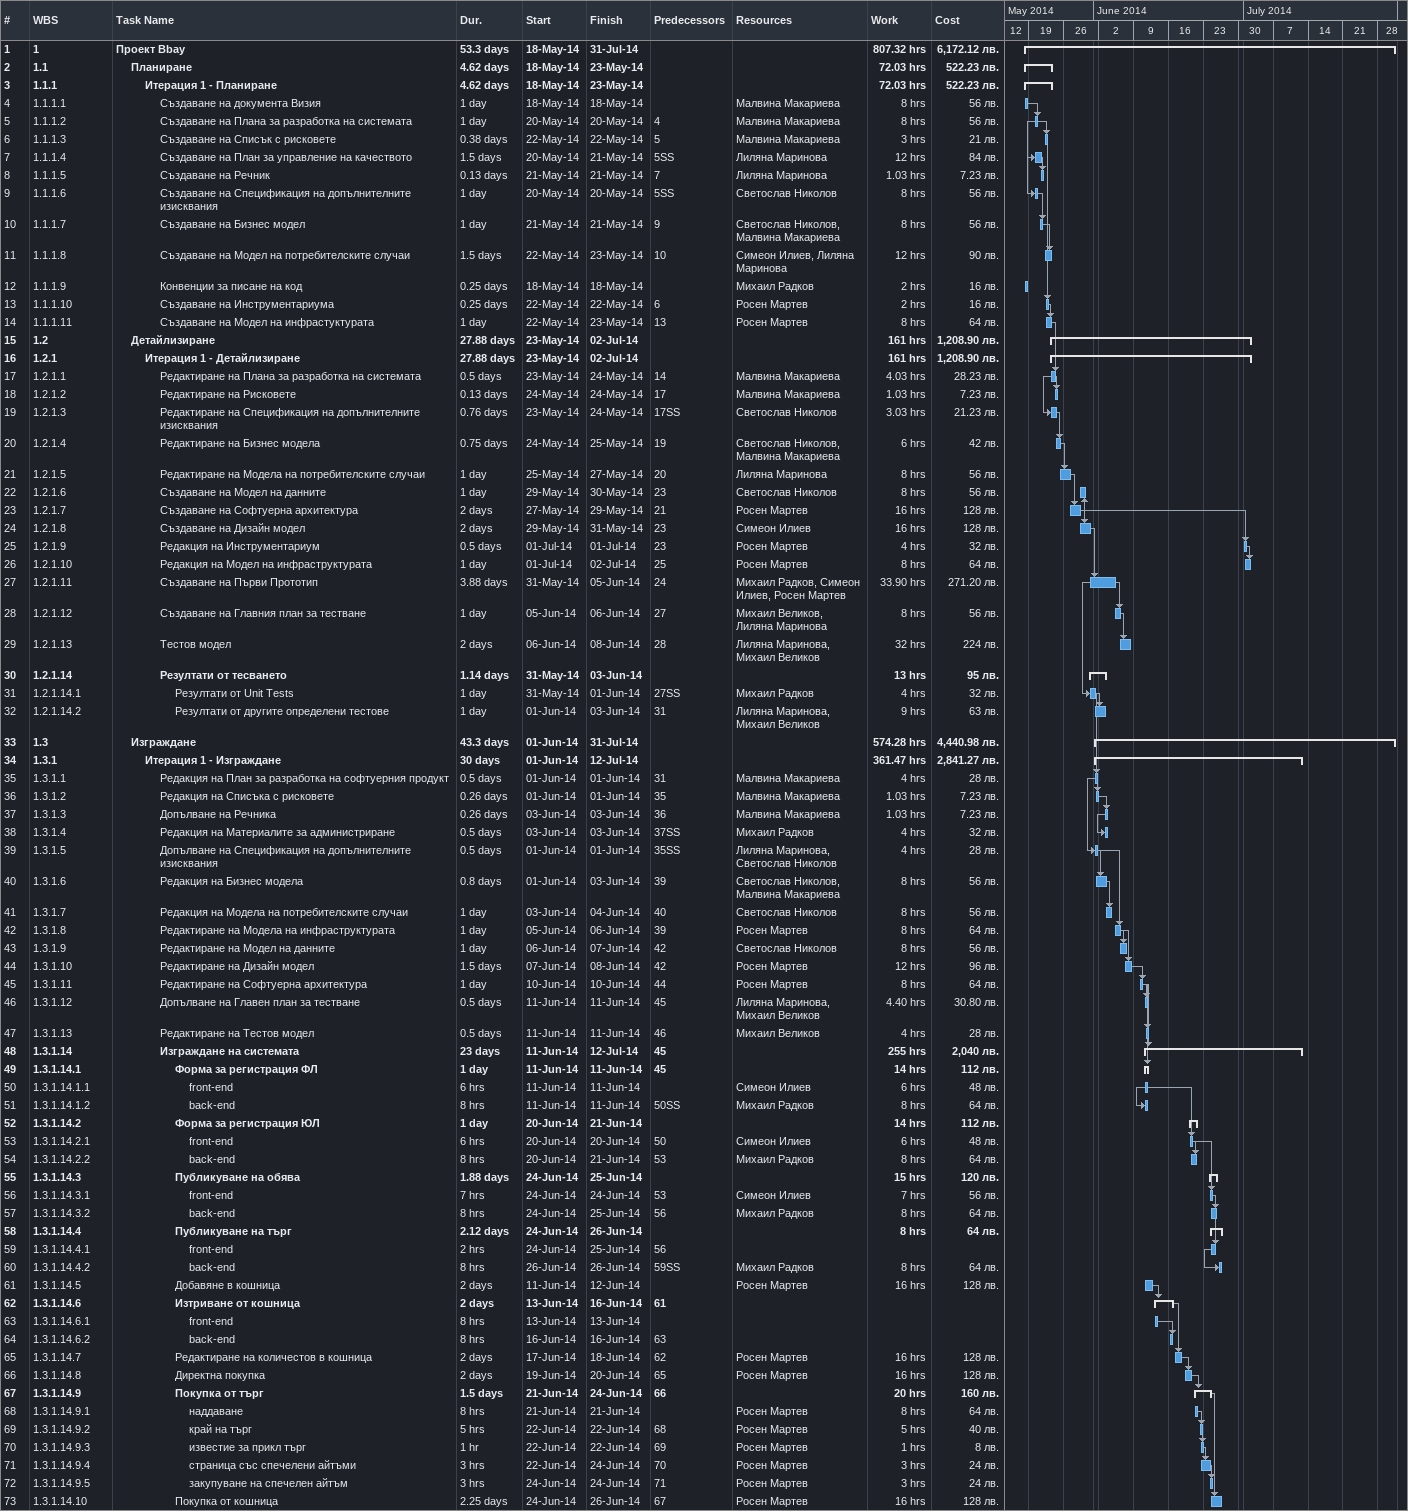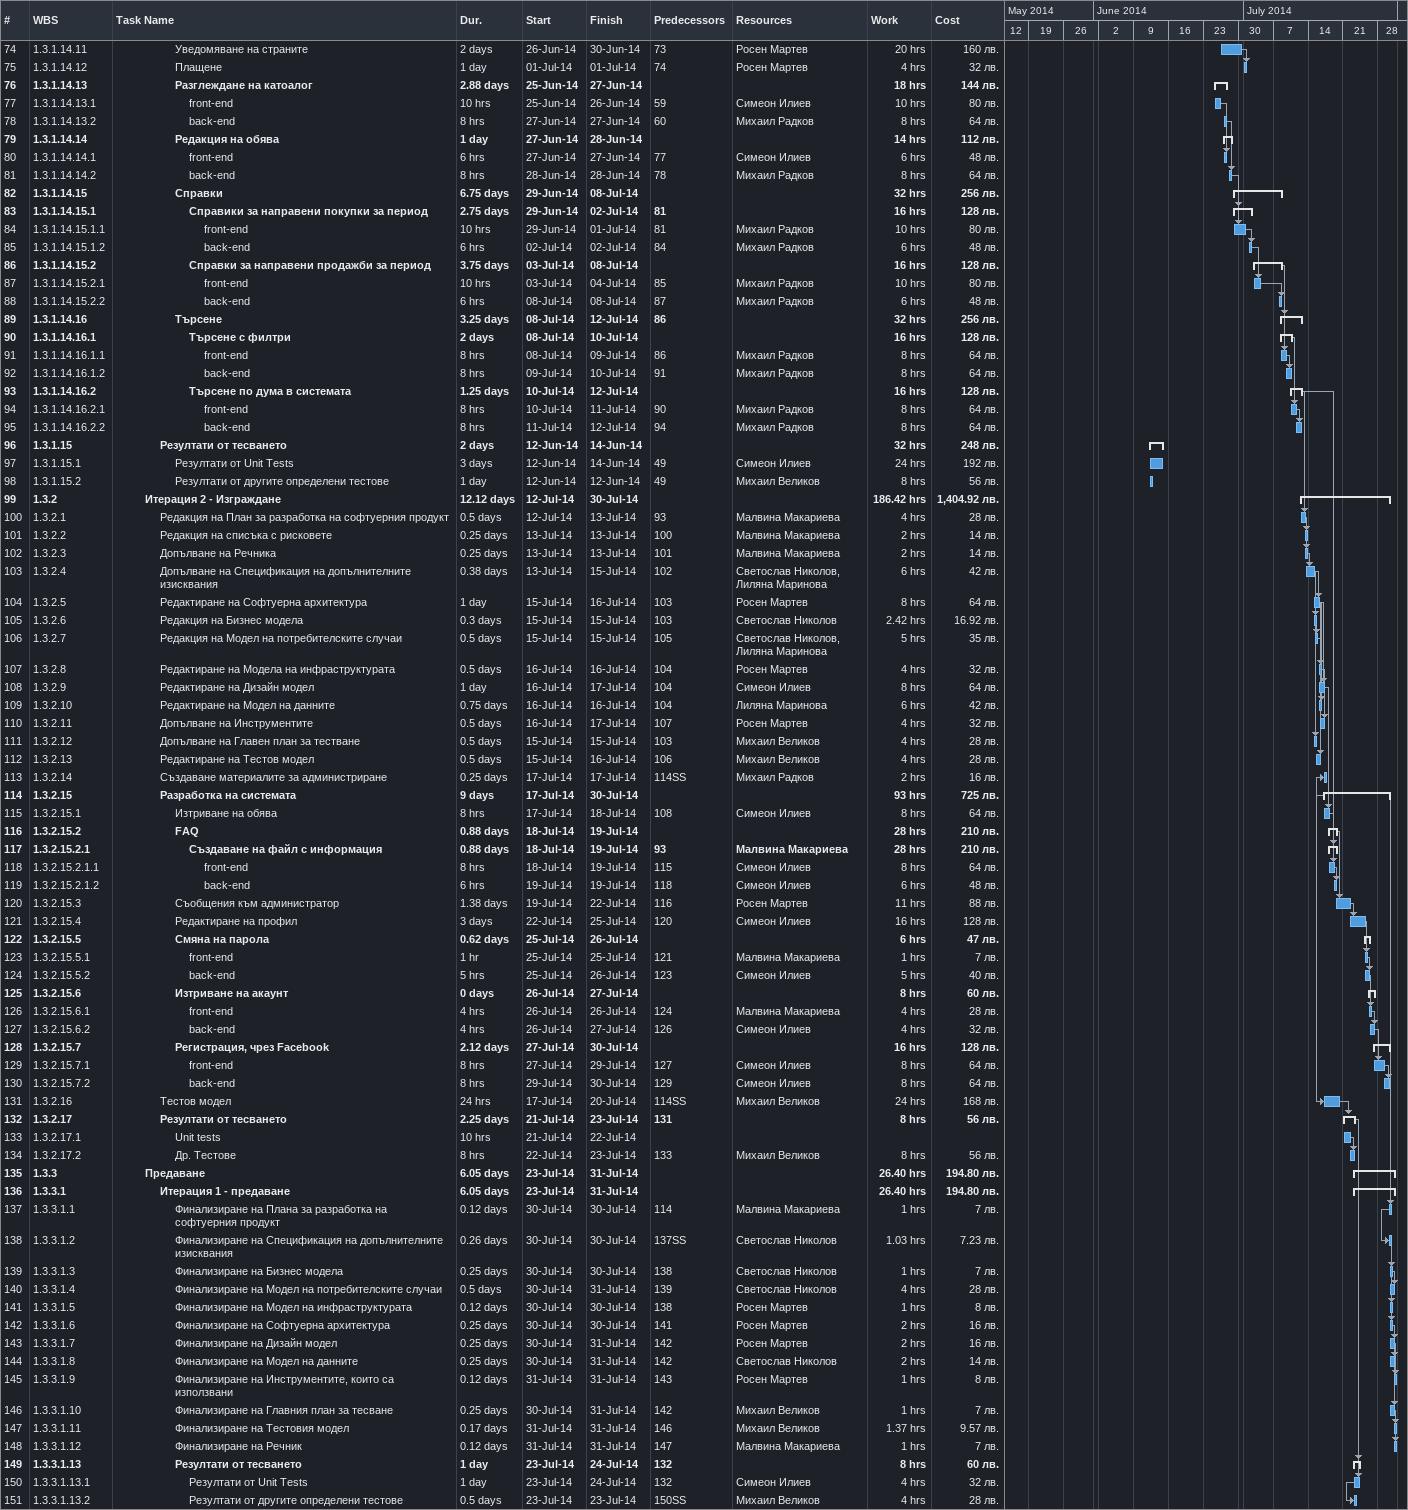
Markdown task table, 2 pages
| ID | WBS | Task | Duration | Start | Finish | Predecessors | Resources | Work (h) | Cost (лв.) |
|---|---|---|---|---|---|---|---|---|---|
| 1 | 1 | **Проект Bbay** | 53.3d | 2014-05-18 | 2014-07-31 |  |  | 807.32 | 6172.12 |
| 2 | 1.1 | **Планиране** | 4.62d | 2014-05-18 | 2014-05-23 |  |  | 72.03 | 522.23 |
| 3 | 1.1.1 | **Итерация 1 - Планиране** | 4.62d | 2014-05-18 | 2014-05-23 |  |  | 72.03 | 522.23 |
| 4 | 1.1.1.1 | Създаване на документа Визия | 1d | 2014-05-18 | 2014-05-18 |  | Малвина Макариева | 8 | 56 |
| 5 | 1.1.1.2 | Създаване на Плана за разработка на системата | 1d | 2014-05-20 | 2014-05-20 | 4 | Малвина Макариева | 8 | 56 |
| 6 | 1.1.1.3 | Създаване на Списък с рисковете | 0.38d | 2014-05-22 | 2014-05-22 | 5 | Малвина Макариева | 3 | 21 |
| 7 | 1.1.1.4 | Създаване на План за управление на качеството | 1.5d | 2014-05-20 | 2014-05-21 | 5SS | Лиляна Маринова | 12 | 84 |
| 8 | 1.1.1.5 | Създаване на Речник | 0.13d | 2014-05-21 | 2014-05-21 | 7 | Лиляна Маринова | 1.03 | 7.23 |
| 9 | 1.1.1.6 | Създаване на Спецификация на допълнителните изисквания | 1d | 2014-05-20 | 2014-05-20 | 5SS | Светослав Николов | 8 | 56 |
| 10 | 1.1.1.7 | Създаване на Бизнес модел | 1d | 2014-05-21 | 2014-05-21 | 9 | Светослав Николов, Малвина Макариева | 8 | 56 |
| 11 | 1.1.1.8 | Създаване на Модел на потребителските случаи | 1.5d | 2014-05-22 | 2014-05-23 | 10 | Симеон Илиев, Лиляна Маринова | 12 | 90 |
| 12 | 1.1.1.9 | Конвенции за писане на код | 0.25d | 2014-05-18 | 2014-05-18 |  | Михаил Радков | 2 | 16 |
| 13 | 1.1.1.10 | Създаване на Инструментариума | 0.25d | 2014-05-22 | 2014-05-22 | 6 | Росен Мартев | 2 | 16 |
| 14 | 1.1.1.11 | Създаване на Модел на инфрастуктурата | 1d | 2014-05-22 | 2014-05-23 | 13 | Росен Мартев | 8 | 64 |
| 15 | 1.2 | **Детайлизиране** | 27.88d | 2014-05-23 | 2014-07-02 |  |  | 161 | 1208.90 |
| 16 | 1.2.1 | **Итерация 1 - Детайлизиране** | 27.88d | 2014-05-23 | 2014-07-02 |  |  | 161 | 1208.90 |
| 17 | 1.2.1.1 | Редактиране на Плана за разработка на системата | 0.5d | 2014-05-23 | 2014-05-24 | 14 | Малвина Макариева | 4.03 | 28.23 |
| 18 | 1.2.1.2 | Редактиране на Рисковете | 0.13d | 2014-05-24 | 2014-05-24 | 17 | Малвина Макариева | 1.03 | 7.23 |
| 19 | 1.2.1.3 | Редактиране на Спецификация на допълнителните изисквания | 0.76d | 2014-05-23 | 2014-05-24 | 17SS | Светослав Николов | 3.03 | 21.23 |
| 20 | 1.2.1.4 | Редактиране на Бизнес модела | 0.75d | 2014-05-24 | 2014-05-25 | 19 | Светослав Николов, Малвина Макариева | 6 | 42 |
| 21 | 1.2.1.5 | Редактиране на Модела на потребителските случаи | 1d | 2014-05-25 | 2014-05-27 | 20 | Лиляна Маринова | 8 | 56 |
| 22 | 1.2.1.6 | Създаване на Модел на данните | 1d | 2014-05-29 | 2014-05-30 | 23 | Светослав Николов | 8 | 56 |
| 23 | 1.2.1.7 | Създаване на Софтуерна архитектура | 2d | 2014-05-27 | 2014-05-29 | 21 | Росен Мартев | 16 | 128 |
| 24 | 1.2.1.8 | Създаване на Дизайн модел | 2d | 2014-05-29 | 2014-05-31 | 23 | Симеон Илиев | 16 | 128 |
| 25 | 1.2.1.9 | Редакция на Инструментариум | 0.5d | 2014-07-01 | 2014-07-01 | 23 | Росен Мартев | 4 | 32 |
| 26 | 1.2.1.10 | Редакция на Модел на инфраструктурата | 1d | 2014-07-01 | 2014-07-02 | 25 | Росен Мартев | 8 | 64 |
| 27 | 1.2.1.11 | Създаване на Първи Прототип | 3.88d | 2014-05-31 | 2014-06-05 | 24 | Михаил Радков, Симеон Илиев, Росен Мартев | 33.90 | 271.20 |
| 28 | 1.2.1.12 | Създаване на Главния план за тестване | 1d | 2014-06-05 | 2014-06-06 | 27 | Михаил Великов, Лиляна Маринова | 8 | 56 |
| 29 | 1.2.1.13 | Тестов модел | 2d | 2014-06-06 | 2014-06-08 | 28 | Лиляна Маринова, Михаил Великов | 32 | 224 |
| 30 | 1.2.1.14 | **Резултати от тесването** | 1.14d | 2014-05-31 | 2014-06-03 |  |  | 13 | 95 |
| 31 | 1.2.1.14.1 | Резултати от Unit Tests | 1d | 2014-05-31 | 2014-06-01 | 27SS | Михаил Радков | 4 | 32 |
| 32 | 1.2.1.14.2 | Резултати от другите определени тестове | 1d | 2014-06-01 | 2014-06-03 | 31 | Лиляна Маринова, Михаил Великов | 9 | 63 |
| 33 | 1.3 | **Изграждане** | 43.3d | 2014-06-01 | 2014-07-31 |  |  | 574.28 | 4440.98 |
| 34 | 1.3.1 | **Итерация 1 - Изграждане** | 30d | 2014-06-01 | 2014-07-12 |  |  | 361.47 | 2841.27 |
| 35 | 1.3.1.1 | Редакция на План за разработка на софтуерния продукт | 0.5d | 2014-06-01 | 2014-06-01 | 31 | Малвина Макариева | 4 | 28 |
| 36 | 1.3.1.2 | Редакция на Списъка с рисковете | 0.26d | 2014-06-01 | 2014-06-01 | 35 | Малвина Макариева | 1.03 | 7.23 |
| 37 | 1.3.1.3 | Допълване на Речника | 0.26d | 2014-06-03 | 2014-06-03 | 36 | Малвина Макариева | 1.03 | 7.23 |
| 38 | 1.3.1.4 | Редакция на Материалите за aдминистриране | 0.5d | 2014-06-03 | 2014-06-03 | 37SS | Михаил Радков | 4 | 32 |
| 39 | 1.3.1.5 | Допълване на Спецификация на допълнителните изисквания | 0.5d | 2014-06-01 | 2014-06-01 | 35SS | Лиляна Маринова, Светослав Николов | 4 | 28 |
| 40 | 1.3.1.6 | Редакция на Бизнес модела | 0.8d | 2014-06-01 | 2014-06-03 | 39 | Светослав Николов, Малвина Макариева | 8 | 56 |
| 41 | 1.3.1.7 | Редакция на Модела на потребителските случаи | 1d | 2014-06-03 | 2014-06-04 | 40 | Светослав Николов | 8 | 56 |
| 42 | 1.3.1.8 | Редактиране на Модела на инфраструктурата | 1d | 2014-06-05 | 2014-06-06 | 39 | Росен Мартев | 8 | 64 |
| 43 | 1.3.1.9 | Редактиране на Модел на данните | 1d | 2014-06-06 | 2014-06-07 | 42 | Светослав Николов | 8 | 56 |
| 44 | 1.3.1.10 | Редактиране на Дизайн модел | 1.5d | 2014-06-07 | 2014-06-08 | 42 | Росен Мартев | 12 | 96 |
| 45 | 1.3.1.11 | Редактиране на Софтуерна архитектура | 1d | 2014-06-10 | 2014-06-10 | 44 | Росен Мартев | 8 | 64 |
| 46 | 1.3.1.12 | Допълване на Главен план за тестване | 0.5d | 2014-06-11 | 2014-06-11 | 45 | Лиляна Маринова, Михаил Великов | 4.40 | 30.80 |
| 47 | 1.3.1.13 | Редактиране на Тестов модел | 0.5d | 2014-06-11 | 2014-06-11 | 46 | Михаил Великов | 4 | 28 |
| 48 | 1.3.1.14 | **Изграждане на системата** | 23d | 2014-06-11 | 2014-07-12 | 45 |  | 255 | 2040 |
| 49 | 1.3.1.14.1 | **Форма за регистрация ФЛ** | 1d | 2014-06-11 | 2014-06-11 | 45 |  | 14 | 112 |
| 50 | 1.3.1.14.1.1 | front-end | 6h | 2014-06-11 | 2014-06-11 |  | Симеон Илиев | 6 | 48 |
| 51 | 1.3.1.14.1.2 | back-end | 8h | 2014-06-11 | 2014-06-11 | 50SS | Михаил Радков | 8 | 64 |
| 52 | 1.3.1.14.2 | **Форма за регистрация ЮЛ** | 1d | 2014-06-20 | 2014-06-21 |  |  | 14 | 112 |
| 53 | 1.3.1.14.2.1 | front-end | 6h | 2014-06-20 | 2014-06-20 | 50 | Симеон Илиев | 6 | 48 |
| 54 | 1.3.1.14.2.2 | back-end | 8h | 2014-06-20 | 2014-06-21 | 53 | Михаил Радков | 8 | 64 |
| 55 | 1.3.1.14.3 | **Публикуване на обява** | 1.88d | 2014-06-24 | 2014-06-25 |  |  | 15 | 120 |
| 56 | 1.3.1.14.3.1 | front-end | 7h | 2014-06-24 | 2014-06-24 | 53 | Симеон Илиев | 7 | 56 |
| 57 | 1.3.1.14.3.2 | back-end | 8h | 2014-06-24 | 2014-06-25 | 56 | Михаил Радков | 8 | 64 |
| 58 | 1.3.1.14.4 | **Публикуване на търг** | 2.12d | 2014-06-24 | 2014-06-26 |  |  | 8 | 64 |
| 59 | 1.3.1.14.4.1 | front-end | 2h | 2014-06-24 | 2014-06-25 | 56 |  |  |  |
| 60 | 1.3.1.14.4.2 | back-end | 8h | 2014-06-26 | 2014-06-26 | 59SS | Михаил Радков | 8 | 64 |
| 61 | 1.3.1.14.5 | Добавяне в кошница | 2d | 2014-06-11 | 2014-06-12 |  | Росен Мартев | 16 | 128 |
| 62 | 1.3.1.14.6 | **Изтриване от кошница** | 2d | 2014-06-13 | 2014-06-16 | 61 |  |  |  |
| 63 | 1.3.1.14.6.1 | front-end | 8h | 2014-06-13 | 2014-06-13 |  |  |  |  |
| 64 | 1.3.1.14.6.2 | back-end | 8h | 2014-06-16 | 2014-06-16 | 63 |  |  |  |
| 65 | 1.3.1.14.7 | Редактиране на количестов в кошница | 2d | 2014-06-17 | 2014-06-18 | 62 | Росен Мартев | 16 | 128 |
| 66 | 1.3.1.14.8 | Директна покупка | 2d | 2014-06-19 | 2014-06-20 | 65 | Росен Мартев | 16 | 128 |
| 67 | 1.3.1.14.9 | **Покупка от търг** | 1.5d | 2014-06-21 | 2014-06-24 | 66 |  | 20 | 160 |
| 68 | 1.3.1.14.9.1 | наддаване | 8h | 2014-06-21 | 2014-06-21 |  | Росен Мартев | 8 | 64 |
| 69 | 1.3.1.14.9.2 | край на търг | 5h | 2014-06-22 | 2014-06-22 | 68 | Росен Мартев | 5 | 40 |
| 70 | 1.3.1.14.9.3 | известие за прикл търг | 1h | 2014-06-22 | 2014-06-22 | 69 | Росен Мартев | 1 | 8 |
| 71 | 1.3.1.14.9.4 | страница със спечелени айтъми | 3h | 2014-06-22 | 2014-06-24 | 70 | Росен Мартев | 3 | 24 |
| 72 | 1.3.1.14.9.5 | закупуване на спечелен айтъм | 3h | 2014-06-24 | 2014-06-24 | 71 | Росен Мартев | 3 | 24 |
| 73 | 1.3.1.14.10 | Покупка от кошница | 2.25d | 2014-06-24 | 2014-06-26 | 67 | Росен Мартев | 16 | 128 |
| 74 | 1.3.1.14.11 | Уведомяване на страните | 2d | 2014-06-26 | 2014-06-30 | 73 | Росен Мартев | 20 | 160 |
| 75 | 1.3.1.14.12 | Плащене | 1d | 2014-07-01 | 2014-07-01 | 74 | Росен Мартев | 4 | 32 |
| 76 | 1.3.1.14.13 | **Разглеждане на катоалог** | 2.88d | 2014-06-25 | 2014-06-27 |  |  | 18 | 144 |
| 77 | 1.3.1.14.13.1 | front-end | 10h | 2014-06-25 | 2014-06-26 | 59 | Симеон Илиев | 10 | 80 |
| 78 | 1.3.1.14.13.2 | back-end | 8h | 2014-06-27 | 2014-06-27 | 60 | Михаил Радков | 8 | 64 |
| 79 | 1.3.1.14.14 | **Редакция на обява** | 1d | 2014-06-27 | 2014-06-28 |  |  | 14 | 112 |
| 80 | 1.3.1.14.14.1 | front-end | 6h | 2014-06-27 | 2014-06-27 | 77 | Симеон Илиев | 6 | 48 |
| 81 | 1.3.1.14.14.2 | back-end | 8h | 2014-06-28 | 2014-06-28 | 78 | Михаил Радков | 8 | 64 |
| 82 | 1.3.1.14.15 | **Справки** | 6.75d | 2014-06-29 | 2014-07-08 |  |  | 32 | 256 |
| 83 | 1.3.1.14.15.1 | **Справики за направени покупки за период** | 2.75d | 2014-06-29 | 2014-07-02 | 81 |  | 16 | 128 |
| 84 | 1.3.1.14.15.1.1 | front-end | 10h | 2014-06-29 | 2014-07-01 | 81 | Михаил Радков | 10 | 80 |
| 85 | 1.3.1.14.15.1.2 | back-end | 6h | 2014-07-02 | 2014-07-02 | 84 | Михаил Радков | 6 | 48 |
| 86 | 1.3.1.14.15.2 | **Справки за направени продажби за период** | 3.75d | 2014-07-03 | 2014-07-08 |  |  | 16 | 128 |
| 87 | 1.3.1.14.15.2.1 | front-end | 10h | 2014-07-03 | 2014-07-04 | 85 | Михаил Радков | 10 | 80 |
| 88 | 1.3.1.14.15.2.2 | back-end | 6h | 2014-07-08 | 2014-07-08 | 87 | Михаил Радков | 6 | 48 |
| 89 | 1.3.1.14.16 | **Търсене** | 3.25d | 2014-07-08 | 2014-07-12 | 86 |  | 32 | 256 |
| 90 | 1.3.1.14.16.1 | **Търсене с филтри** | 2d | 2014-07-08 | 2014-07-10 |  |  | 16 | 128 |
| 91 | 1.3.1.14.16.1.1 | front-end | 8h | 2014-07-08 | 2014-07-09 | 86 | Михаил Радков | 8 | 64 |
| 92 | 1.3.1.14.16.1.2 | back-end | 8h | 2014-07-09 | 2014-07-10 | 91 | Михаил Радков | 8 | 64 |
| 93 | 1.3.1.14.16.2 | **Търсене по дума в системата** | 1.25d | 2014-07-10 | 2014-07-12 |  |  | 16 | 128 |
| 94 | 1.3.1.14.16.2.1 | front-end | 8h | 2014-07-10 | 2014-07-11 | 90 | Михаил Радков | 8 | 64 |
| 95 | 1.3.1.14.16.2.2 | back-end | 8h | 2014-07-11 | 2014-07-12 | 94 | Михаил Радков | 8 | 64 |
| 96 | 1.3.1.15 | **Резултати от тесването** | 2d | 2014-06-12 | 2014-06-14 |  |  | 32 | 248 |
| 97 | 1.3.1.15.1 | Резултати от Unit Tests | 3d | 2014-06-12 | 2014-06-14 | 49 | Симеон Илиев | 24 | 192 |
| 98 | 1.3.1.15.2 | Резултати от другите определени тестове | 1d | 2014-06-12 | 2014-06-12 | 49 | Михаил Великов | 8 | 56 |
| 99 | 1.3.2 | **Итерация 2 - Изграждане** | 12.12d | 2014-07-12 | 2014-07-30 |  |  | 186.42 | 1404.92 |
| 100 | 1.3.2.1 | Редакция на План за разработка на софтуерния продукт | 0.5d | 2014-07-12 | 2014-07-13 | 93 | Малвина Макариева | 4 | 28 |
| 101 | 1.3.2.2 | Редакция на списъка с рисковете | 0.25d | 2014-07-13 | 2014-07-13 | 100 | Малвина Макариева | 2 | 14 |
| 102 | 1.3.2.3 | Допълване на Речника | 0.25d | 2014-07-13 | 2014-07-13 | 101 | Малвина Макариева | 2 | 14 |
| 103 | 1.3.2.4 | Допълване на Спецификация на допълнителните изисквания | 0.38d | 2014-07-13 | 2014-07-15 | 102 | Светослав Николов, Лиляна Маринова | 6 | 42 |
| 104 | 1.3.2.5 | Редактиране на Софтуерна архитектура | 1d | 2014-07-15 | 2014-07-16 | 103 | Росен Мартев | 8 | 64 |
| 105 | 1.3.2.6 | Редакция на Бизнес модела | 0.3d | 2014-07-15 | 2014-07-15 | 103 | Светослав Николов | 2.42 | 16.92 |
| 106 | 1.3.2.7 | Редакция на Модел на потребителските случаи | 0.5d | 2014-07-15 | 2014-07-15 | 105 | Светослав Николов, Лиляна Маринова | 5 | 35 |
| 107 | 1.3.2.8 | Редактиране на Модела на инфраструктурата | 0.5d | 2014-07-16 | 2014-07-16 | 104 | Росен Мартев | 4 | 32 |
| 108 | 1.3.2.9 | Редактиране на Дизайн модел | 1d | 2014-07-16 | 2014-07-17 | 104 | Симеон Илиев | 8 | 64 |
| 109 | 1.3.2.10 | Редактиране на Модел на данните | 0.75d | 2014-07-16 | 2014-07-16 | 104 | Лиляна Маринова | 6 | 42 |
| 110 | 1.3.2.11 | Допълване на Инструментите | 0.5d | 2014-07-16 | 2014-07-17 | 107 | Росен Мартев | 4 | 32 |
| 111 | 1.3.2.12 | Допълване на Главен план за тестване | 0.5d | 2014-07-15 | 2014-07-15 | 103 | Михаил Великов | 4 | 28 |
| 112 | 1.3.2.13 | Редактиране на Тестов модел | 0.5d | 2014-07-15 | 2014-07-16 | 106 | Михаил Великов | 4 | 28 |
| 113 | 1.3.2.14 | Създаване материалите за aдминистриране | 0.25d | 2014-07-17 | 2014-07-17 | 114SS | Михаил Радков | 2 | 16 |
| 114 | 1.3.2.15 | **Разработка на системата** | 9d | 2014-07-17 | 2014-07-30 |  |  | 93 | 725 |
| 115 | 1.3.2.15.1 | Изтриване на обява | 8h | 2014-07-17 | 2014-07-18 | 108 | Симеон Илиев | 8 | 64 |
| 116 | 1.3.2.15.2 | **FAQ** | 0.88d | 2014-07-18 | 2014-07-19 |  |  | 28 | 210 |
| 117 | 1.3.2.15.2.1 | **Създаване на файл с информация** | 0.88d | 2014-07-18 | 2014-07-19 | 93 | Малвина Макариева | 28 | 210 |
| 118 | 1.3.2.15.2.1.1 | front-end | 8h | 2014-07-18 | 2014-07-19 | 115 | Симеон Илиев | 8 | 64 |
| 119 | 1.3.2.15.2.1.2 | back-end | 6h | 2014-07-19 | 2014-07-19 | 118 | Симеон Илиев | 6 | 48 |
| 120 | 1.3.2.15.3 | Съобщения към администратор | 1.38d | 2014-07-19 | 2014-07-22 | 116 | Росен Мартев | 11 | 88 |
| 121 | 1.3.2.15.4 | Редактиране на профил | 3d | 2014-07-22 | 2014-07-25 | 120 | Симеон Илиев | 16 | 128 |
| 122 | 1.3.2.15.5 | **Смяна на парола** | 0.62d | 2014-07-25 | 2014-07-26 |  |  | 6 | 47 |
| 123 | 1.3.2.15.5.1 | front-end | 1h | 2014-07-25 | 2014-07-25 | 121 | Малвина Макариева | 1 | 7 |
| 124 | 1.3.2.15.5.2 | back-end | 5h | 2014-07-25 | 2014-07-26 | 123 | Симеон Илиев | 5 | 40 |
| 125 | 1.3.2.15.6 | **Изтриване на акаунт** | 0d | 2014-07-26 | 2014-07-27 |  |  | 8 | 60 |
| 126 | 1.3.2.15.6.1 | front-end | 4h | 2014-07-26 | 2014-07-26 | 124 | Малвина Макариева | 4 | 28 |
| 127 | 1.3.2.15.6.2 | back-end | 4h | 2014-07-26 | 2014-07-27 | 126 | Симеон Илиев | 4 | 32 |
| 128 | 1.3.2.15.7 | **Регистрация, чрез Facebook** | 2.12d | 2014-07-27 | 2014-07-30 |  |  | 16 | 128 |
| 129 | 1.3.2.15.7.1 | front-end | 8h | 2014-07-27 | 2014-07-29 | 127 | Симеон Илиев | 8 | 64 |
| 130 | 1.3.2.15.7.2 | back-end | 8h | 2014-07-29 | 2014-07-30 | 129 | Симеон Илиев | 8 | 64 |
| 131 | 1.3.2.16 | Тестов модел | 24h | 2014-07-17 | 2014-07-20 | 114SS | Михаил Великов | 24 | 168 |
| 132 | 1.3.2.17 | **Резултати от тесването** | 2.25d | 2014-07-21 | 2014-07-23 | 131 |  | 8 | 56 |
| 133 | 1.3.2.17.1 | Unit tests | 10h | 2014-07-21 | 2014-07-22 |  |  |  |  |
| 134 | 1.3.2.17.2 | Др. Тестове | 8h | 2014-07-22 | 2014-07-23 | 133 | Михаил Великов | 8 | 56 |
| 135 | 1.3.3 | **Предаване** | 6.05d | 2014-07-23 | 2014-07-31 |  |  | 26.40 | 194.80 |
| 136 | 1.3.3.1 | **Итерация 1 - предаване** | 6.05d | 2014-07-23 | 2014-07-31 |  |  | 26.40 | 194.80 |
| 137 | 1.3.3.1.1 | Финализиране на Плана за разработка на софтуерния продукт | 0.12d | 2014-07-30 | 2014-07-30 | 114 | Малвина Макариева | 1 | 7 |
| 138 | 1.3.3.1.2 | Финализиране на Спецификация на допълнителните изисквания | 0.26d | 2014-07-30 | 2014-07-30 | 137SS | Светослав Николов | 1.03 | 7.23 |
| 139 | 1.3.3.1.3 | Финализиране на Бизнес модела | 0.25d | 2014-07-30 | 2014-07-30 | 138 | Светослав Николов | 1 | 7 |
| 140 | 1.3.3.1.4 | Финализиране на Модел на потребителските случаи | 0.5d | 2014-07-30 | 2014-07-31 | 139 | Светослав Николов | 4 | 28 |
| 141 | 1.3.3.1.5 | Финализиране на Модел на инфраструктурата | 0.12d | 2014-07-30 | 2014-07-30 | 138 | Росен Мартев | 1 | 8 |
| 142 | 1.3.3.1.6 | Финализиране на Софтуерна архитектура | 0.25d | 2014-07-30 | 2014-07-30 | 141 | Росен Мартев | 2 | 16 |
| 143 | 1.3.3.1.7 | Финализиране на Дизайн модел | 0.25d | 2014-07-30 | 2014-07-31 | 142 | Росен Мартев | 2 | 16 |
| 144 | 1.3.3.1.8 | Финализиране на Модел на данните | 0.25d | 2014-07-30 | 2014-07-31 | 142 | Светослав Николов | 2 | 14 |
| 145 | 1.3.3.1.9 | Финализиране на Инструментите, които са използвани | 0.12d | 2014-07-31 | 2014-07-31 | 143 | Росен Мартев | 1 | 8 |
| 146 | 1.3.3.1.10 | Финализиране на Главния план за тесване | 0.25d | 2014-07-30 | 2014-07-31 | 142 | Михаил Великов | 1 | 7 |
| 147 | 1.3.3.1.11 | Финализиране на Тестовия модел | 0.17d | 2014-07-31 | 2014-07-31 | 146 | Михаил Великов | 1.37 | 9.57 |
| 148 | 1.3.3.1.12 | Финализиране на Речник | 0.12d | 2014-07-31 | 2014-07-31 | 147 | Малвина Макариева | 1 | 7 |
| 149 | 1.3.3.1.13 | **Резултати от тесването** | 1d | 2014-07-23 | 2014-07-24 | 132 |  | 8 | 60 |
| 150 | 1.3.3.1.13.1 | Резултати от Unit Tests | 1d | 2014-07-23 | 2014-07-24 | 132 | Симеон Илиев | 4 | 32 |
| 151 | 1.3.3.1.13.2 | Резултати от другите определени тестове | 0.5d | 2014-07-23 | 2014-07-23 | 150SS | Михаил Великов | 4 | 28 |
